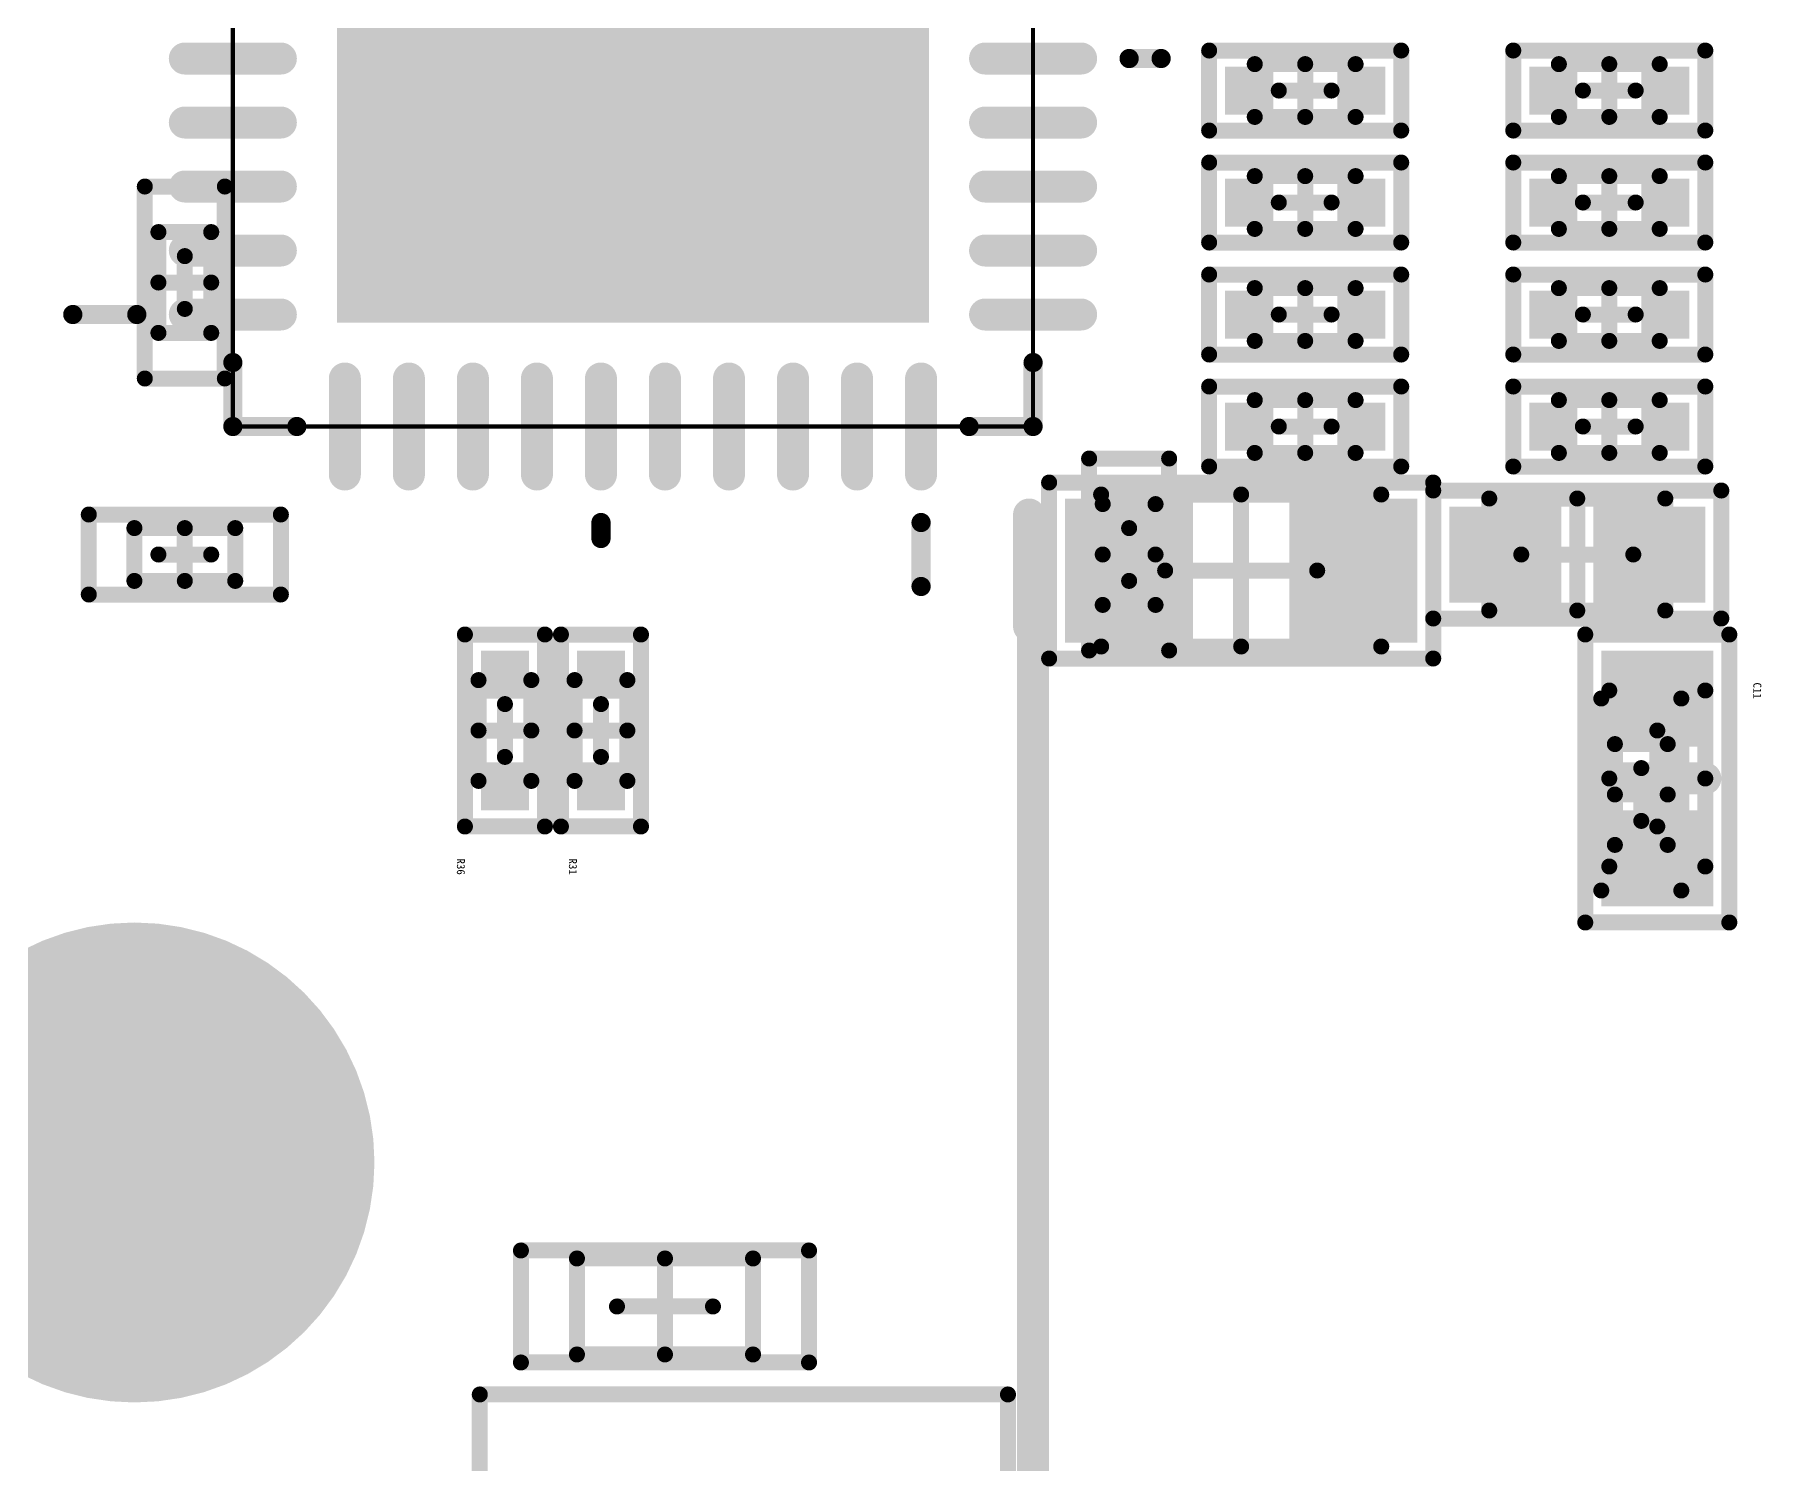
# Model space of a CAD drawing. Header units: millimetres. Extents: x 4 to 123, y 21 to 97.
# Drawn here: x 49.16 to 59.95, y 61.51 to 70.45 of the extents above; entities that cross this region are included whole.
import ezdxf

# ---------------------------------------------------------------- set-up
doc = ezdxf.new("R2010")
doc.units = ezdxf.units.MM
for name, color, linetype in [('Mechanical13', 56, 'Continuous'), ('Mechanical15', 56, 'Continuous'), ('MultiLayer', 9, 'Continuous'), ('TopLayer', 1, 'Continuous'), ('TopOverlay', 2, 'Continuous'), ('TopPaste', 8, 'Continuous')]:
    doc.layers.add(name, color=color, linetype=linetype)

msp = doc.modelspace()

# ---------------------------------------------------------------- linework, layer by layer
at = {"layer": 'Mechanical13'}
for points, const_width in [([(50.4, 68), (50.4, 73)], 0.0254), ([(55.4, 68), (55.4, 73)], 0.0254), ([(56.785, 69.935), (56.785, 70.265)], 0.1), ([(56.785, 70.265), (57.415, 70.265)], 0.1), ([(57.415, 69.935), (57.415, 70.265)], 0.1), ([(58.685, 69.935), (58.685, 70.265)], 0.1), ([(58.685, 70.265), (59.315, 70.265)], 0.1), ([(59.315, 69.935), (59.315, 70.265)], 0.1), ([(56.785, 69.935), (57.415, 69.935)], 0.1), ([(58.685, 69.935), (59.315, 69.935)], 0.1), ([(56.785, 69.235), (56.785, 69.565)], 0.1), ([(56.785, 69.565), (57.415, 69.565)], 0.1), ([(57.415, 69.235), (57.415, 69.565)], 0.1), ([(58.685, 69.235), (58.685, 69.565)], 0.1), ([(58.685, 69.565), (59.315, 69.565)], 0.1), ([(59.315, 69.235), (59.315, 69.565)], 0.1), ([(56.785, 69.235), (57.415, 69.235)], 0.1), ([(58.685, 69.235), (59.315, 69.235)], 0.1), ([(49.935, 68.585), (49.935, 69.215)], 0.1), ([(49.935, 69.215), (50.265, 69.215)], 0.1), ([(50.265, 68.585), (50.265, 69.215)], 0.1), ([(56.785, 68.535), (56.785, 68.865)], 0.1), ([(56.785, 68.865), (57.415, 68.865)], 0.1), ([(57.415, 68.535), (57.415, 68.865)], 0.1), ([(58.685, 68.535), (58.685, 68.865)], 0.1), ([(58.685, 68.865), (59.315, 68.865)], 0.1), ([(59.315, 68.535), (59.315, 68.865)], 0.1), ([(49.935, 68.585), (50.265, 68.585)], 0.1), ([(56.785, 68.535), (57.415, 68.535)], 0.1), ([(58.685, 68.535), (59.315, 68.535)], 0.1), ([(56.785, 67.835), (56.785, 68.165)], 0.1), ([(56.785, 68.165), (57.415, 68.165)], 0.1), ([(57.415, 67.835), (57.415, 68.165)], 0.1), ([(58.685, 67.835), (58.685, 68.165)], 0.1), ([(58.685, 68.165), (59.315, 68.165)], 0.1), ([(59.315, 67.835), (59.315, 68.165)], 0.1), ([(50.4, 68), (55.4, 68)], 0.0254), ([(56.785, 67.835), (57.415, 67.835)], 0.1), ([(58.685, 67.835), (59.315, 67.835)], 0.1), ([(55.825, 67.575), (57.575, 67.575)], 0.1), ([(55.825, 66.625), (55.825, 67.575)], 0.1), ([(55.835, 66.885), (55.835, 67.515)], 0.1), ([(55.835, 67.515), (56.165, 67.515)], 0.1), ([(56.165, 66.885), (56.165, 67.515)], 0.1), ([(57.575, 66.625), (57.575, 67.575)], 0.1), ([(58.25, 67.55), (59.35, 67.55)], 0.1), ([(58.25, 66.85), (58.25, 67.55)], 0.1), ([(59.35, 66.85), (59.35, 67.55)], 0.1), ([(49.785, 67.365), (50.415, 67.365)], 0.1), ([(49.785, 67.035), (49.785, 67.365)], 0.1), ([(50.415, 67.035), (50.415, 67.365)], 0.1), ([(49.785, 67.035), (50.415, 67.035)], 0.1), ([(55.835, 66.885), (56.165, 66.885)], 0.1), ([(58.25, 66.85), (59.35, 66.85)], 0.1), ([(55.825, 66.625), (57.575, 66.625)], 0.1), ([(51.935, 66.415), (52.265, 66.415)], 0.1), ([(51.935, 65.785), (51.935, 66.415)], 0.1), ([(52.265, 65.785), (52.265, 66.415)], 0.1), ([(52.535, 66.415), (52.865, 66.415)], 0.1), ([(52.535, 65.785), (52.535, 66.415)], 0.1), ([(52.865, 65.785), (52.865, 66.415)], 0.1), ([(59, 65.25), (59, 66.35)], 0.1), ([(59, 66.35), (59.6, 66.35)], 0.1), ([(59.6, 65.25), (59.6, 66.35)], 0.1), ([(59.035, 66.015), (59.365, 66.015)], 0.1), ([(59.035, 65.385), (59.035, 66.015)], 0.1), ([(59.365, 65.385), (59.365, 66.015)], 0.1), ([(51.935, 65.785), (52.265, 65.785)], 0.1), ([(52.535, 65.785), (52.865, 65.785)], 0.1), ([(59.035, 65.385), (59.365, 65.385)], 0.1), ([(59, 65.25), (59.6, 65.25)], 0.1), ([(52.55, 62.8), (53.65, 62.8)], 0.1), ([(52.55, 62.2), (52.55, 62.8)], 0.1), ([(53.65, 62.2), (53.65, 62.8)], 0.1), ([(52.55, 62.2), (53.65, 62.2)], 0.1)]:
    msp.add_lwpolyline(points, dxfattribs=dict(at, const_width=const_width))
for points, const_width in [([(56.76, 70.265, 1), (56.81, 70.265, 1)], 0.05), ([(56.76, 70.265, 1), (56.81, 70.265, 1)], 0.05), ([(57.39, 70.265, 1), (57.44, 70.265, 1)], 0.05), ([(57.39, 70.265, 1), (57.44, 70.265, 1)], 0.05), ([(58.66, 70.265, 1), (58.71, 70.265, 1)], 0.05), ([(58.66, 70.265, 1), (58.71, 70.265, 1)], 0.05), ([(59.29, 70.265, 1), (59.34, 70.265, 1)], 0.05), ([(59.29, 70.265, 1), (59.34, 70.265, 1)], 0.05), ([(56.76, 69.935, 1), (56.81, 69.935, 1)], 0.05), ([(56.76, 69.935, 1), (56.81, 69.935, 1)], 0.05), ([(57.39, 69.935, 1), (57.44, 69.935, 1)], 0.05), ([(57.39, 69.935, 1), (57.44, 69.935, 1)], 0.05), ([(58.66, 69.935, 1), (58.71, 69.935, 1)], 0.05), ([(58.66, 69.935, 1), (58.71, 69.935, 1)], 0.05), ([(59.29, 69.935, 1), (59.34, 69.935, 1)], 0.05), ([(59.29, 69.935, 1), (59.34, 69.935, 1)], 0.05), ([(56.76, 69.565, 1), (56.81, 69.565, 1)], 0.05), ([(56.76, 69.565, 1), (56.81, 69.565, 1)], 0.05), ([(57.39, 69.565, 1), (57.44, 69.565, 1)], 0.05), ([(57.39, 69.565, 1), (57.44, 69.565, 1)], 0.05), ([(58.66, 69.565, 1), (58.71, 69.565, 1)], 0.05), ([(58.66, 69.565, 1), (58.71, 69.565, 1)], 0.05), ([(59.29, 69.565, 1), (59.34, 69.565, 1)], 0.05), ([(59.29, 69.565, 1), (59.34, 69.565, 1)], 0.05), ([(56.76, 69.235, 1), (56.81, 69.235, 1)], 0.05), ([(56.76, 69.235, 1), (56.81, 69.235, 1)], 0.05), ([(57.39, 69.235, 1), (57.44, 69.235, 1)], 0.05), ([(57.39, 69.235, 1), (57.44, 69.235, 1)], 0.05), ([(58.66, 69.235, 1), (58.71, 69.235, 1)], 0.05), ([(58.66, 69.235, 1), (58.71, 69.235, 1)], 0.05), ([(59.29, 69.235, 1), (59.34, 69.235, 1)], 0.05), ([(59.29, 69.235, 1), (59.34, 69.235, 1)], 0.05), ([(49.91, 69.215, 1), (49.96, 69.215, 1)], 0.05), ([(49.91, 69.215, 1), (49.96, 69.215, 1)], 0.05), ([(50.24, 69.215, 1), (50.29, 69.215, 1)], 0.05), ([(50.24, 69.215, 1), (50.29, 69.215, 1)], 0.05), ([(56.76, 68.865, 1), (56.81, 68.865, 1)], 0.05), ([(56.76, 68.865, 1), (56.81, 68.865, 1)], 0.05), ([(57.39, 68.865, 1), (57.44, 68.865, 1)], 0.05), ([(57.39, 68.865, 1), (57.44, 68.865, 1)], 0.05), ([(58.66, 68.865, 1), (58.71, 68.865, 1)], 0.05), ([(58.66, 68.865, 1), (58.71, 68.865, 1)], 0.05), ([(59.29, 68.865, 1), (59.34, 68.865, 1)], 0.05), ([(59.29, 68.865, 1), (59.34, 68.865, 1)], 0.05), ([(49.91, 68.585, 1), (49.96, 68.585, 1)], 0.05), ([(49.91, 68.585, 1), (49.96, 68.585, 1)], 0.05), ([(50.24, 68.585, 1), (50.29, 68.585, 1)], 0.05), ([(50.24, 68.585, 1), (50.29, 68.585, 1)], 0.05), ([(56.76, 68.535, 1), (56.81, 68.535, 1)], 0.05), ([(56.76, 68.535, 1), (56.81, 68.535, 1)], 0.05), ([(57.39, 68.535, 1), (57.44, 68.535, 1)], 0.05), ([(57.39, 68.535, 1), (57.44, 68.535, 1)], 0.05), ([(58.66, 68.535, 1), (58.71, 68.535, 1)], 0.05), ([(58.66, 68.535, 1), (58.71, 68.535, 1)], 0.05), ([(59.29, 68.535, 1), (59.34, 68.535, 1)], 0.05), ([(59.29, 68.535, 1), (59.34, 68.535, 1)], 0.05), ([(56.76, 68.165, 1), (56.81, 68.165, 1)], 0.05), ([(56.76, 68.165, 1), (56.81, 68.165, 1)], 0.05), ([(57.39, 68.165, 1), (57.44, 68.165, 1)], 0.05), ([(57.39, 68.165, 1), (57.44, 68.165, 1)], 0.05), ([(58.66, 68.165, 1), (58.71, 68.165, 1)], 0.05), ([(58.66, 68.165, 1), (58.71, 68.165, 1)], 0.05), ([(59.29, 68.165, 1), (59.34, 68.165, 1)], 0.05), ([(59.29, 68.165, 1), (59.34, 68.165, 1)], 0.05), ([(50.394, 68, 1), (50.406, 68, 1)], 0.0127), ([(50.394, 68, 1), (50.406, 68, 1)], 0.0127), ([(55.394, 68, 1), (55.406, 68, 1)], 0.0127), ([(55.394, 68, 1), (55.406, 68, 1)], 0.0127), ([(56.76, 67.835, 1), (56.81, 67.835, 1)], 0.05), ([(56.76, 67.835, 1), (56.81, 67.835, 1)], 0.05), ([(57.39, 67.835, 1), (57.44, 67.835, 1)], 0.05), ([(57.39, 67.835, 1), (57.44, 67.835, 1)], 0.05), ([(58.66, 67.835, 1), (58.71, 67.835, 1)], 0.05), ([(58.66, 67.835, 1), (58.71, 67.835, 1)], 0.05), ([(59.29, 67.835, 1), (59.34, 67.835, 1)], 0.05), ([(59.29, 67.835, 1), (59.34, 67.835, 1)], 0.05), ([(55.8, 67.575, 1), (55.85, 67.575, 1)], 0.05), ([(55.8, 67.575, 1), (55.85, 67.575, 1)], 0.05), ([(55.81, 67.515, 1), (55.86, 67.515, 1)], 0.05), ([(55.81, 67.515, 1), (55.86, 67.515, 1)], 0.05), ([(56.14, 67.515, 1), (56.19, 67.515, 1)], 0.05), ([(56.14, 67.515, 1), (56.19, 67.515, 1)], 0.05), ([(57.55, 67.575, 1), (57.6, 67.575, 1)], 0.05), ([(57.55, 67.575, 1), (57.6, 67.575, 1)], 0.05), ([(58.225, 67.55, 1), (58.275, 67.55, 1)], 0.05), ([(58.225, 67.55, 1), (58.275, 67.55, 1)], 0.05), ([(59.325, 67.55, 1), (59.375, 67.55, 1)], 0.05), ([(59.325, 67.55, 1), (59.375, 67.55, 1)], 0.05), ([(49.76, 67.365, 1), (49.81, 67.365, 1)], 0.05), ([(49.76, 67.365, 1), (49.81, 67.365, 1)], 0.05), ([(50.39, 67.365, 1), (50.44, 67.365, 1)], 0.05), ([(50.39, 67.365, 1), (50.44, 67.365, 1)], 0.05), ([(49.76, 67.035, 1), (49.81, 67.035, 1)], 0.05), ([(49.76, 67.035, 1), (49.81, 67.035, 1)], 0.05), ([(50.39, 67.035, 1), (50.44, 67.035, 1)], 0.05), ([(50.39, 67.035, 1), (50.44, 67.035, 1)], 0.05), ([(55.81, 66.885, 1), (55.86, 66.885, 1)], 0.05), ([(55.81, 66.885, 1), (55.86, 66.885, 1)], 0.05), ([(56.14, 66.885, 1), (56.19, 66.885, 1)], 0.05), ([(56.14, 66.885, 1), (56.19, 66.885, 1)], 0.05), ([(58.225, 66.85, 1), (58.275, 66.85, 1)], 0.05), ([(58.225, 66.85, 1), (58.275, 66.85, 1)], 0.05), ([(59.325, 66.85, 1), (59.375, 66.85, 1)], 0.05), ([(59.325, 66.85, 1), (59.375, 66.85, 1)], 0.05), ([(55.8, 66.625, 1), (55.85, 66.625, 1)], 0.05), ([(55.8, 66.625, 1), (55.85, 66.625, 1)], 0.05), ([(57.55, 66.625, 1), (57.6, 66.625, 1)], 0.05), ([(57.55, 66.625, 1), (57.6, 66.625, 1)], 0.05), ([(51.91, 66.415, 1), (51.96, 66.415, 1)], 0.05), ([(51.91, 66.415, 1), (51.96, 66.415, 1)], 0.05), ([(52.24, 66.415, 1), (52.29, 66.415, 1)], 0.05), ([(52.24, 66.415, 1), (52.29, 66.415, 1)], 0.05), ([(52.51, 66.415, 1), (52.56, 66.415, 1)], 0.05), ([(52.51, 66.415, 1), (52.56, 66.415, 1)], 0.05), ([(52.84, 66.415, 1), (52.89, 66.415, 1)], 0.05), ([(52.84, 66.415, 1), (52.89, 66.415, 1)], 0.05), ([(58.975, 66.35, 1), (59.025, 66.35, 1)], 0.05), ([(58.975, 66.35, 1), (59.025, 66.35, 1)], 0.05), ([(59.575, 66.35, 1), (59.625, 66.35, 1)], 0.05), ([(59.575, 66.35, 1), (59.625, 66.35, 1)], 0.05), ([(59.01, 66.015, 1), (59.06, 66.015, 1)], 0.05), ([(59.01, 66.015, 1), (59.06, 66.015, 1)], 0.05), ([(59.34, 66.015, 1), (59.39, 66.015, 1)], 0.05), ([(59.34, 66.015, 1), (59.39, 66.015, 1)], 0.05), ([(51.91, 65.785, 1), (51.96, 65.785, 1)], 0.05), ([(51.91, 65.785, 1), (51.96, 65.785, 1)], 0.05), ([(52.24, 65.785, 1), (52.29, 65.785, 1)], 0.05), ([(52.24, 65.785, 1), (52.29, 65.785, 1)], 0.05), ([(52.51, 65.785, 1), (52.56, 65.785, 1)], 0.05), ([(52.51, 65.785, 1), (52.56, 65.785, 1)], 0.05), ([(52.84, 65.785, 1), (52.89, 65.785, 1)], 0.05), ([(52.84, 65.785, 1), (52.89, 65.785, 1)], 0.05), ([(59.01, 65.385, 1), (59.06, 65.385, 1)], 0.05), ([(59.01, 65.385, 1), (59.06, 65.385, 1)], 0.05), ([(59.34, 65.385, 1), (59.39, 65.385, 1)], 0.05), ([(59.34, 65.385, 1), (59.39, 65.385, 1)], 0.05), ([(58.975, 65.25, 1), (59.025, 65.25, 1)], 0.05), ([(58.975, 65.25, 1), (59.025, 65.25, 1)], 0.05), ([(59.575, 65.25, 1), (59.625, 65.25, 1)], 0.05), ([(59.575, 65.25, 1), (59.625, 65.25, 1)], 0.05), ([(52.525, 62.8, 1), (52.575, 62.8, 1)], 0.05), ([(52.525, 62.8, 1), (52.575, 62.8, 1)], 0.05), ([(53.625, 62.8, 1), (53.675, 62.8, 1)], 0.05), ([(53.625, 62.8, 1), (53.675, 62.8, 1)], 0.05), ([(52.525, 62.2, 1), (52.575, 62.2, 1)], 0.05), ([(52.525, 62.2, 1), (52.575, 62.2, 1)], 0.05), ([(53.625, 62.2, 1), (53.675, 62.2, 1)], 0.05), ([(53.625, 62.2, 1), (53.675, 62.2, 1)], 0.05)]:
    msp.add_lwpolyline(points, format="xyb", close=True, dxfattribs=dict(at, const_width=const_width))
at = {"layer": 'Mechanical15', "const_width": 0.1}
for points in [[(56.5, 69.85), (56.5, 70.35)], [(56.5, 70.35), (57.7, 70.35)], [(57.7, 69.85), (57.7, 70.35)], [(58.4, 69.85), (58.4, 70.35)], [(58.4, 70.35), (59.6, 70.35)], [(59.6, 69.85), (59.6, 70.35)], [(57.1, 69.935), (57.1, 70.265)], [(59, 69.935), (59, 70.265)], [(56.935, 70.1), (57.265, 70.1)], [(58.835, 70.1), (59.165, 70.1)], [(56.5, 69.85), (57.7, 69.85)], [(58.4, 69.85), (59.6, 69.85)], [(56.5, 69.15), (56.5, 69.65)], [(56.5, 69.65), (57.7, 69.65)], [(57.1, 69.235), (57.1, 69.565)], [(57.7, 69.15), (57.7, 69.65)], [(58.4, 69.15), (58.4, 69.65)], [(58.4, 69.65), (59.6, 69.65)], [(59, 69.235), (59, 69.565)], [(59.6, 69.15), (59.6, 69.65)], [(49.85, 68.3), (49.85, 69.5)], [(49.85, 69.5), (50.35, 69.5)], [(50.35, 68.3), (50.35, 69.5)], [(56.935, 69.4), (57.265, 69.4)], [(58.835, 69.4), (59.165, 69.4)], [(56.5, 69.15), (57.7, 69.15)], [(58.4, 69.15), (59.6, 69.15)], [(50.1, 68.735), (50.1, 69.065)], [(49.935, 68.9), (50.265, 68.9)], [(56.5, 68.45), (56.5, 68.95)], [(56.5, 68.95), (57.7, 68.95)], [(57.7, 68.45), (57.7, 68.95)], [(58.4, 68.45), (58.4, 68.95)], [(58.4, 68.95), (59.6, 68.95)], [(59.6, 68.45), (59.6, 68.95)], [(57.1, 68.535), (57.1, 68.865)], [(59, 68.535), (59, 68.865)], [(56.935, 68.7), (57.265, 68.7)], [(58.835, 68.7), (59.165, 68.7)], [(56.5, 68.45), (57.7, 68.45)], [(58.4, 68.45), (59.6, 68.45)], [(49.85, 68.3), (50.35, 68.3)], [(56.5, 67.75), (56.5, 68.25)], [(56.5, 68.25), (57.7, 68.25)], [(57.7, 67.75), (57.7, 68.25)], [(58.4, 67.75), (58.4, 68.25)], [(58.4, 68.25), (59.6, 68.25)], [(59.6, 67.75), (59.6, 68.25)], [(57.1, 67.835), (57.1, 68.165)], [(59, 67.835), (59, 68.165)], [(56.935, 68), (57.265, 68)], [(58.835, 68), (59.165, 68)], [(55.75, 66.6), (55.75, 67.8)], [(55.75, 67.8), (56.25, 67.8)], [(56.25, 66.6), (56.25, 67.8)], [(56.5, 67.75), (57.7, 67.75)], [(58.4, 67.75), (59.6, 67.75)], [(55.5, 67.65), (57.9, 67.65)], [(55.5, 66.55), (55.5, 67.65)], [(57.9, 66.55), (57.9, 67.65)], [(56.7, 66.625), (56.7, 67.575)], [(57.9, 67.6), (59.7, 67.6)], [(57.9, 66.8), (57.9, 67.6)], [(58.8, 66.85), (58.8, 67.55)], [(59.7, 66.8), (59.7, 67.6)], [(49.5, 67.45), (50.7, 67.45)], [(49.5, 66.95), (49.5, 67.45)], [(50.7, 66.95), (50.7, 67.45)], [(50.1, 67.035), (50.1, 67.365)], [(56, 67.035), (56, 67.365)], [(49.935, 67.2), (50.265, 67.2)], [(55.835, 67.2), (56.165, 67.2)], [(58.45, 67.2), (59.15, 67.2)], [(56.225, 67.1), (57.175, 67.1)], [(49.5, 66.95), (50.7, 66.95)], [(57.9, 66.8), (59.7, 66.8)], [(51.85, 66.7), (52.35, 66.7)], [(51.85, 65.5), (51.85, 66.7)], [(52.35, 65.5), (52.35, 66.7)], [(52.45, 66.7), (52.95, 66.7)], [(52.45, 65.5), (52.45, 66.7)], [(52.95, 65.5), (52.95, 66.7)], [(58.85, 64.9), (58.85, 66.7)], [(58.85, 66.7), (59.75, 66.7)], [(59.75, 64.9), (59.75, 66.7)], [(55.5, 66.55), (57.9, 66.55)], [(55.75, 66.6), (56.25, 66.6)], [(52.1, 65.935), (52.1, 66.265)], [(52.7, 65.935), (52.7, 66.265)], [(58.95, 66.3), (59.45, 66.3)], [(58.95, 65.1), (58.95, 66.3)], [(59.45, 65.1), (59.45, 66.3)], [(51.935, 66.1), (52.265, 66.1)], [(52.535, 66.1), (52.865, 66.1)], [(59.3, 65.5), (59.3, 66.1)], [(59, 65.8), (59.6, 65.8)], [(59.2, 65.535), (59.2, 65.865)], [(59.035, 65.7), (59.365, 65.7)], [(51.85, 65.5), (52.35, 65.5)], [(52.45, 65.5), (52.95, 65.5)], [(58.95, 65.1), (59.45, 65.1)], [(58.85, 64.9), (59.75, 64.9)], [(52.2, 62.85), (54, 62.85)], [(52.2, 62.15), (52.2, 62.85)], [(53.1, 62.2), (53.1, 62.8)], [(54, 62.15), (54, 62.85)], [(52.8, 62.5), (53.4, 62.5)], [(52.2, 62.15), (54, 62.15)], [(51.943, 58.45), (51.943, 61.95)], [(51.943, 61.95), (55.243, 61.95)], [(55.243, 58.45), (55.243, 61.95)]]:
    msp.add_lwpolyline(points, dxfattribs=at)
at = {"layer": 'Mechanical15', "const_width": 0.05}
for points in [[(56.475, 70.35, 1), (56.525, 70.35, 1)], [(56.475, 70.35, 1), (56.525, 70.35, 1)], [(57.675, 70.35, 1), (57.725, 70.35, 1)], [(57.675, 70.35, 1), (57.725, 70.35, 1)], [(58.375, 70.35, 1), (58.425, 70.35, 1)], [(58.375, 70.35, 1), (58.425, 70.35, 1)], [(59.575, 70.35, 1), (59.625, 70.35, 1)], [(59.575, 70.35, 1), (59.625, 70.35, 1)], [(57.075, 70.265, 1), (57.125, 70.265, 1)], [(58.975, 70.265, 1), (59.025, 70.265, 1)], [(56.91, 70.1, 1), (56.96, 70.1, 1)], [(57.24, 70.1, 1), (57.29, 70.1, 1)], [(58.81, 70.1, 1), (58.86, 70.1, 1)], [(59.14, 70.1, 1), (59.19, 70.1, 1)], [(57.075, 69.935, 1), (57.125, 69.935, 1)], [(58.975, 69.935, 1), (59.025, 69.935, 1)], [(56.475, 69.85, 1), (56.525, 69.85, 1)], [(56.475, 69.85, 1), (56.525, 69.85, 1)], [(57.675, 69.85, 1), (57.725, 69.85, 1)], [(57.675, 69.85, 1), (57.725, 69.85, 1)], [(58.375, 69.85, 1), (58.425, 69.85, 1)], [(58.375, 69.85, 1), (58.425, 69.85, 1)], [(59.575, 69.85, 1), (59.625, 69.85, 1)], [(59.575, 69.85, 1), (59.625, 69.85, 1)], [(56.475, 69.65, 1), (56.525, 69.65, 1)], [(56.475, 69.65, 1), (56.525, 69.65, 1)], [(57.075, 69.565, 1), (57.125, 69.565, 1)], [(57.675, 69.65, 1), (57.725, 69.65, 1)], [(57.675, 69.65, 1), (57.725, 69.65, 1)], [(58.375, 69.65, 1), (58.425, 69.65, 1)], [(58.375, 69.65, 1), (58.425, 69.65, 1)], [(58.975, 69.565, 1), (59.025, 69.565, 1)], [(59.575, 69.65, 1), (59.625, 69.65, 1)], [(59.575, 69.65, 1), (59.625, 69.65, 1)], [(49.825, 69.5, 1), (49.875, 69.5, 1)], [(49.825, 69.5, 1), (49.875, 69.5, 1)], [(50.325, 69.5, 1), (50.375, 69.5, 1)], [(50.325, 69.5, 1), (50.375, 69.5, 1)], [(56.91, 69.4, 1), (56.96, 69.4, 1)], [(57.24, 69.4, 1), (57.29, 69.4, 1)], [(58.81, 69.4, 1), (58.86, 69.4, 1)], [(59.14, 69.4, 1), (59.19, 69.4, 1)], [(57.075, 69.235, 1), (57.125, 69.235, 1)], [(58.975, 69.235, 1), (59.025, 69.235, 1)], [(56.475, 69.15, 1), (56.525, 69.15, 1)], [(56.475, 69.15, 1), (56.525, 69.15, 1)], [(57.675, 69.15, 1), (57.725, 69.15, 1)], [(57.675, 69.15, 1), (57.725, 69.15, 1)], [(58.375, 69.15, 1), (58.425, 69.15, 1)], [(58.375, 69.15, 1), (58.425, 69.15, 1)], [(59.575, 69.15, 1), (59.625, 69.15, 1)], [(59.575, 69.15, 1), (59.625, 69.15, 1)], [(50.075, 69.065, 1), (50.125, 69.065, 1)], [(49.91, 68.9, 1), (49.96, 68.9, 1)], [(50.24, 68.9, 1), (50.29, 68.9, 1)], [(56.475, 68.95, 1), (56.525, 68.95, 1)], [(56.475, 68.95, 1), (56.525, 68.95, 1)], [(57.675, 68.95, 1), (57.725, 68.95, 1)], [(57.675, 68.95, 1), (57.725, 68.95, 1)], [(58.375, 68.95, 1), (58.425, 68.95, 1)], [(58.375, 68.95, 1), (58.425, 68.95, 1)], [(59.575, 68.95, 1), (59.625, 68.95, 1)], [(59.575, 68.95, 1), (59.625, 68.95, 1)], [(57.075, 68.865, 1), (57.125, 68.865, 1)], [(58.975, 68.865, 1), (59.025, 68.865, 1)], [(50.075, 68.735, 1), (50.125, 68.735, 1)], [(56.91, 68.7, 1), (56.96, 68.7, 1)], [(57.24, 68.7, 1), (57.29, 68.7, 1)], [(58.81, 68.7, 1), (58.86, 68.7, 1)], [(59.14, 68.7, 1), (59.19, 68.7, 1)], [(57.075, 68.535, 1), (57.125, 68.535, 1)], [(58.975, 68.535, 1), (59.025, 68.535, 1)], [(56.475, 68.45, 1), (56.525, 68.45, 1)], [(56.475, 68.45, 1), (56.525, 68.45, 1)], [(57.675, 68.45, 1), (57.725, 68.45, 1)], [(57.675, 68.45, 1), (57.725, 68.45, 1)], [(58.375, 68.45, 1), (58.425, 68.45, 1)], [(58.375, 68.45, 1), (58.425, 68.45, 1)], [(59.575, 68.45, 1), (59.625, 68.45, 1)], [(59.575, 68.45, 1), (59.625, 68.45, 1)], [(49.825, 68.3, 1), (49.875, 68.3, 1)], [(49.825, 68.3, 1), (49.875, 68.3, 1)], [(50.325, 68.3, 1), (50.375, 68.3, 1)], [(50.325, 68.3, 1), (50.375, 68.3, 1)], [(56.475, 68.25, 1), (56.525, 68.25, 1)], [(56.475, 68.25, 1), (56.525, 68.25, 1)], [(57.675, 68.25, 1), (57.725, 68.25, 1)], [(57.675, 68.25, 1), (57.725, 68.25, 1)], [(58.375, 68.25, 1), (58.425, 68.25, 1)], [(58.375, 68.25, 1), (58.425, 68.25, 1)], [(59.575, 68.25, 1), (59.625, 68.25, 1)], [(59.575, 68.25, 1), (59.625, 68.25, 1)], [(57.075, 68.165, 1), (57.125, 68.165, 1)], [(58.975, 68.165, 1), (59.025, 68.165, 1)], [(56.91, 68, 1), (56.96, 68, 1)], [(57.24, 68, 1), (57.29, 68, 1)], [(58.81, 68, 1), (58.86, 68, 1)], [(59.14, 68, 1), (59.19, 68, 1)], [(57.075, 67.835, 1), (57.125, 67.835, 1)], [(58.975, 67.835, 1), (59.025, 67.835, 1)], [(55.725, 67.8, 1), (55.775, 67.8, 1)], [(55.725, 67.8, 1), (55.775, 67.8, 1)], [(56.225, 67.8, 1), (56.275, 67.8, 1)], [(56.225, 67.8, 1), (56.275, 67.8, 1)], [(56.475, 67.75, 1), (56.525, 67.75, 1)], [(56.475, 67.75, 1), (56.525, 67.75, 1)], [(57.675, 67.75, 1), (57.725, 67.75, 1)], [(57.675, 67.75, 1), (57.725, 67.75, 1)], [(58.375, 67.75, 1), (58.425, 67.75, 1)], [(58.375, 67.75, 1), (58.425, 67.75, 1)], [(59.575, 67.75, 1), (59.625, 67.75, 1)], [(59.575, 67.75, 1), (59.625, 67.75, 1)], [(55.475, 67.65, 1), (55.525, 67.65, 1)], [(55.475, 67.65, 1), (55.525, 67.65, 1)], [(57.875, 67.65, 1), (57.925, 67.65, 1)], [(57.875, 67.65, 1), (57.925, 67.65, 1)], [(56.675, 67.575, 1), (56.725, 67.575, 1)], [(57.875, 67.6, 1), (57.925, 67.6, 1)], [(57.875, 67.6, 1), (57.925, 67.6, 1)], [(58.775, 67.55, 1), (58.825, 67.55, 1)], [(59.675, 67.6, 1), (59.725, 67.6, 1)], [(59.675, 67.6, 1), (59.725, 67.6, 1)], [(49.475, 67.45, 1), (49.525, 67.45, 1)], [(49.475, 67.45, 1), (49.525, 67.45, 1)], [(50.675, 67.45, 1), (50.725, 67.45, 1)], [(50.675, 67.45, 1), (50.725, 67.45, 1)], [(50.075, 67.365, 1), (50.125, 67.365, 1)], [(55.975, 67.365, 1), (56.025, 67.365, 1)], [(49.91, 67.2, 1), (49.96, 67.2, 1)], [(50.24, 67.2, 1), (50.29, 67.2, 1)], [(55.81, 67.2, 1), (55.86, 67.2, 1)], [(56.14, 67.2, 1), (56.19, 67.2, 1)], [(58.425, 67.2, 1), (58.475, 67.2, 1)], [(59.125, 67.2, 1), (59.175, 67.2, 1)], [(56.2, 67.1, 1), (56.25, 67.1, 1)], [(57.15, 67.1, 1), (57.2, 67.1, 1)], [(50.075, 67.035, 1), (50.125, 67.035, 1)], [(55.975, 67.035, 1), (56.025, 67.035, 1)], [(49.475, 66.95, 1), (49.525, 66.95, 1)], [(49.475, 66.95, 1), (49.525, 66.95, 1)], [(50.675, 66.95, 1), (50.725, 66.95, 1)], [(50.675, 66.95, 1), (50.725, 66.95, 1)], [(58.775, 66.85, 1), (58.825, 66.85, 1)], [(57.875, 66.8, 1), (57.925, 66.8, 1)], [(57.875, 66.8, 1), (57.925, 66.8, 1)], [(59.675, 66.8, 1), (59.725, 66.8, 1)], [(59.675, 66.8, 1), (59.725, 66.8, 1)], [(51.825, 66.7, 1), (51.875, 66.7, 1)], [(51.825, 66.7, 1), (51.875, 66.7, 1)], [(52.325, 66.7, 1), (52.375, 66.7, 1)], [(52.325, 66.7, 1), (52.375, 66.7, 1)], [(52.425, 66.7, 1), (52.475, 66.7, 1)], [(52.425, 66.7, 1), (52.475, 66.7, 1)], [(52.925, 66.7, 1), (52.975, 66.7, 1)], [(52.925, 66.7, 1), (52.975, 66.7, 1)], [(58.825, 66.7, 1), (58.875, 66.7, 1)], [(58.825, 66.7, 1), (58.875, 66.7, 1)], [(59.725, 66.7, 1), (59.775, 66.7, 1)], [(59.725, 66.7, 1), (59.775, 66.7, 1)], [(55.475, 66.55, 1), (55.525, 66.55, 1)], [(55.475, 66.55, 1), (55.525, 66.55, 1)], [(55.725, 66.6, 1), (55.775, 66.6, 1)], [(55.725, 66.6, 1), (55.775, 66.6, 1)], [(56.225, 66.6, 1), (56.275, 66.6, 1)], [(56.225, 66.6, 1), (56.275, 66.6, 1)], [(56.675, 66.625, 1), (56.725, 66.625, 1)], [(57.875, 66.55, 1), (57.925, 66.55, 1)], [(57.875, 66.55, 1), (57.925, 66.55, 1)], [(52.075, 66.265, 1), (52.125, 66.265, 1)], [(52.675, 66.265, 1), (52.725, 66.265, 1)], [(58.925, 66.3, 1), (58.975, 66.3, 1)], [(58.925, 66.3, 1), (58.975, 66.3, 1)], [(59.425, 66.3, 1), (59.475, 66.3, 1)], [(59.425, 66.3, 1), (59.475, 66.3, 1)], [(51.91, 66.1, 1), (51.96, 66.1, 1)], [(52.24, 66.1, 1), (52.29, 66.1, 1)], [(52.51, 66.1, 1), (52.56, 66.1, 1)], [(52.84, 66.1, 1), (52.89, 66.1, 1)], [(59.275, 66.1, 1), (59.325, 66.1, 1)], [(52.075, 65.935, 1), (52.125, 65.935, 1)], [(52.675, 65.935, 1), (52.725, 65.935, 1)], [(58.975, 65.8, 1), (59.025, 65.8, 1)], [(59.175, 65.865, 1), (59.225, 65.865, 1)], [(59.575, 65.8, 1), (59.625, 65.8, 1)], [(59.01, 65.7, 1), (59.06, 65.7, 1)], [(59.34, 65.7, 1), (59.39, 65.7, 1)], [(51.825, 65.5, 1), (51.875, 65.5, 1)], [(51.825, 65.5, 1), (51.875, 65.5, 1)], [(52.325, 65.5, 1), (52.375, 65.5, 1)], [(52.325, 65.5, 1), (52.375, 65.5, 1)], [(52.425, 65.5, 1), (52.475, 65.5, 1)], [(52.425, 65.5, 1), (52.475, 65.5, 1)], [(52.925, 65.5, 1), (52.975, 65.5, 1)], [(52.925, 65.5, 1), (52.975, 65.5, 1)], [(59.175, 65.535, 1), (59.225, 65.535, 1)], [(59.275, 65.5, 1), (59.325, 65.5, 1)], [(58.925, 65.1, 1), (58.975, 65.1, 1)], [(58.925, 65.1, 1), (58.975, 65.1, 1)], [(59.425, 65.1, 1), (59.475, 65.1, 1)], [(59.425, 65.1, 1), (59.475, 65.1, 1)], [(58.825, 64.9, 1), (58.875, 64.9, 1)], [(58.825, 64.9, 1), (58.875, 64.9, 1)], [(59.725, 64.9, 1), (59.775, 64.9, 1)], [(59.725, 64.9, 1), (59.775, 64.9, 1)], [(52.175, 62.85, 1), (52.225, 62.85, 1)], [(52.175, 62.85, 1), (52.225, 62.85, 1)], [(53.075, 62.8, 1), (53.125, 62.8, 1)], [(53.975, 62.85, 1), (54.025, 62.85, 1)], [(53.975, 62.85, 1), (54.025, 62.85, 1)], [(52.775, 62.5, 1), (52.825, 62.5, 1)], [(53.375, 62.5, 1), (53.425, 62.5, 1)], [(52.175, 62.15, 1), (52.225, 62.15, 1)], [(52.175, 62.15, 1), (52.225, 62.15, 1)], [(53.075, 62.2, 1), (53.125, 62.2, 1)], [(53.975, 62.15, 1), (54.025, 62.15, 1)], [(53.975, 62.15, 1), (54.025, 62.15, 1)], [(51.918, 61.95, 1), (51.968, 61.95, 1)], [(51.918, 61.95, 1), (51.968, 61.95, 1)], [(55.218, 61.95, 1), (55.268, 61.95, 1)], [(55.218, 61.95, 1), (55.268, 61.95, 1)]]:
    msp.add_lwpolyline(points, format="xyb", close=True, dxfattribs=at)
at = {"layer": 'MultiLayer', "const_width": 1.5}
msp.add_lwpolyline([(49.035, 63.4, 1), (50.535, 63.4, 1)], format="xyb", close=True, dxfattribs=at)
at = {"layer": 'TopLayer', "const_width": 0.2}
for points in [[(50.1, 70.3), (50.7, 70.3)], [(55.1, 70.3), (55.7, 70.3)], [(50.1, 69.9), (50.7, 69.9)], [(55.1, 69.9), (55.7, 69.9)], [(50.1, 69.5), (50.7, 69.5)], [(55.1, 69.5), (55.7, 69.5)], [(50.1, 69.1), (50.7, 69.1)], [(55.1, 69.1), (55.7, 69.1)], [(50.1, 68.7), (50.7, 68.7)], [(55.1, 68.7), (55.7, 68.7)], [(51.1, 67.7), (51.1, 68.3)], [(51.5, 67.7), (51.5, 68.3)], [(51.9, 67.7), (51.9, 68.3)], [(52.3, 67.7), (52.3, 68.3)], [(52.7, 67.7), (52.7, 68.3)], [(53.1, 67.7), (53.1, 68.3)], [(53.5, 67.7), (53.5, 68.3)], [(53.9, 67.7), (53.9, 68.3)], [(54.3, 67.7), (54.3, 68.3)], [(54.7, 67.7), (54.7, 68.3)]]:
    msp.add_lwpolyline(points, dxfattribs=at)
at = {"layer": 'TopLayer'}
for points, const_width in [([(50.05, 70.3, 1), (50.15, 70.3, 1)], 0.1), ([(50.65, 70.3, 1), (50.75, 70.3, 1)], 0.1), ([(55.05, 70.3, 1), (55.15, 70.3, 1)], 0.1), ([(55.65, 70.3, 1), (55.75, 70.3, 1)], 0.1), ([(50.05, 69.9, 1), (50.15, 69.9, 1)], 0.1), ([(50.65, 69.9, 1), (50.75, 69.9, 1)], 0.1), ([(55.05, 69.9, 1), (55.15, 69.9, 1)], 0.1), ([(55.65, 69.9, 1), (55.75, 69.9, 1)], 0.1), ([(50.05, 69.5, 1), (50.15, 69.5, 1)], 0.1), ([(50.65, 69.5, 1), (50.75, 69.5, 1)], 0.1), ([(55.05, 69.5, 1), (55.15, 69.5, 1)], 0.1), ([(55.65, 69.5, 1), (55.75, 69.5, 1)], 0.1), ([(50.05, 69.1, 1), (50.15, 69.1, 1)], 0.1), ([(50.65, 69.1, 1), (50.75, 69.1, 1)], 0.1), ([(55.05, 69.1, 1), (55.15, 69.1, 1)], 0.1), ([(55.65, 69.1, 1), (55.75, 69.1, 1)], 0.1), ([(50.05, 68.7, 1), (50.15, 68.7, 1)], 0.1), ([(50.65, 68.7, 1), (50.75, 68.7, 1)], 0.1), ([(55.05, 68.7, 1), (55.15, 68.7, 1)], 0.1), ([(55.65, 68.7, 1), (55.75, 68.7, 1)], 0.1), ([(51.05, 68.3, 1), (51.15, 68.3, 1)], 0.1), ([(51.45, 68.3, 1), (51.55, 68.3, 1)], 0.1), ([(51.85, 68.3, 1), (51.95, 68.3, 1)], 0.1), ([(52.25, 68.3, 1), (52.35, 68.3, 1)], 0.1), ([(52.65, 68.3, 1), (52.75, 68.3, 1)], 0.1), ([(53.05, 68.3, 1), (53.15, 68.3, 1)], 0.1), ([(53.45, 68.3, 1), (53.55, 68.3, 1)], 0.1), ([(53.85, 68.3, 1), (53.95, 68.3, 1)], 0.1), ([(54.25, 68.3, 1), (54.35, 68.3, 1)], 0.1), ([(54.65, 68.3, 1), (54.75, 68.3, 1)], 0.1), ([(51.05, 67.7, 1), (51.15, 67.7, 1)], 0.1), ([(51.45, 67.7, 1), (51.55, 67.7, 1)], 0.1), ([(51.85, 67.7, 1), (51.95, 67.7, 1)], 0.1), ([(52.25, 67.7, 1), (52.35, 67.7, 1)], 0.1), ([(52.65, 67.7, 1), (52.75, 67.7, 1)], 0.1), ([(53.05, 67.7, 1), (53.15, 67.7, 1)], 0.1), ([(53.45, 67.7, 1), (53.55, 67.7, 1)], 0.1), ([(53.85, 67.7, 1), (53.95, 67.7, 1)], 0.1), ([(54.25, 67.7, 1), (54.35, 67.7, 1)], 0.1), ([(54.65, 67.7, 1), (54.75, 67.7, 1)], 0.1), ([(49.035, 63.4, 1), (50.535, 63.4, 1)], 1.5)]:
    msp.add_lwpolyline(points, format="xyb", close=True, dxfattribs=dict(at, const_width=const_width))
for points in [[(54.75, 72.35), (51.05, 72.35), (54.75, 68.65), (51.05, 68.65)], [(56.6, 70.25), (56.6, 69.95), (56.9, 70.25), (56.9, 69.95)], [(57.3, 70.25), (57.3, 69.95), (57.6, 70.25), (57.6, 69.95)], [(58.5, 70.25), (58.5, 69.95), (58.8, 70.25), (58.8, 69.95)], [(59.2, 70.25), (59.2, 69.95), (59.5, 70.25), (59.5, 69.95)], [(56.6, 69.55), (56.6, 69.25), (56.9, 69.55), (56.9, 69.25)], [(57.3, 69.55), (57.3, 69.25), (57.6, 69.55), (57.6, 69.25)], [(58.5, 69.55), (58.5, 69.25), (58.8, 69.55), (58.8, 69.25)], [(59.2, 69.55), (59.2, 69.25), (59.5, 69.55), (59.5, 69.25)], [(56.6, 68.85), (56.6, 68.55), (56.9, 68.85), (56.9, 68.55)], [(57.3, 68.85), (57.3, 68.55), (57.6, 68.85), (57.6, 68.55)], [(58.5, 68.85), (58.5, 68.55), (58.8, 68.85), (58.8, 68.55)], [(59.2, 68.85), (59.2, 68.55), (59.5, 68.85), (59.5, 68.55)], [(56.6, 68.15), (56.6, 67.85), (56.9, 68.15), (56.9, 67.85)], [(57.3, 68.15), (57.3, 67.85), (57.6, 68.15), (57.6, 67.85)], [(58.5, 68.15), (58.5, 67.85), (58.8, 68.15), (58.8, 67.85)], [(59.2, 68.15), (59.2, 67.85), (59.5, 68.15), (59.5, 67.85)], [(56.4, 66.65), (56.4, 67.55), (55.6, 66.65), (55.6, 67.55)], [(57.8, 66.65), (57.8, 67.55), (57, 66.65), (57, 67.55)], [(58, 67.5), (58, 66.9), (58.7, 67.5), (58.7, 66.9)], [(58.9, 67.5), (58.9, 66.9), (59.6, 67.5), (59.6, 66.9)], [(52.25, 66.6), (51.95, 66.6), (52.25, 66.3), (51.95, 66.3)], [(52.85, 66.6), (52.55, 66.6), (52.85, 66.3), (52.55, 66.3)], [(58.95, 66), (59.65, 66), (58.95, 66.6), (59.65, 66.6)], [(52.25, 65.9), (51.95, 65.9), (52.25, 65.6), (51.95, 65.6)], [(52.85, 65.9), (52.55, 65.9), (52.85, 65.6), (52.55, 65.6)], [(58.95, 65), (59.65, 65), (58.95, 65.6), (59.65, 65.6)]]:
    msp.add_solid(points, dxfattribs=at)
at = {"layer": 'TopOverlay'}
for points, const_width in [([(56, 70.3), (56.2, 70.3)], 0.12), ([(49.4, 68.7), (49.8, 68.7)], 0.12), ([(50.4, 68), (50.4, 68.4)], 0.12), ([(55.4, 68), (55.4, 68.4)], 0.12), ([(50.4, 68), (50.8, 68)], 0.12), ([(55, 68), (55.4, 68)], 0.12), ([(55.375, 66.75), (55.375, 67.45)], 0.2), ([(52.7, 67.3), (52.7, 67.4)], 0.12), ([(54.7, 67), (54.7, 67.4)], 0.12), ([(55.4, 51.746), (55.4, 67.4)], 0.2), ([(59, 65.8), (59.6, 65.8)], 0.2)]:
    msp.add_lwpolyline(points, dxfattribs=dict(at, const_width=const_width))
for points, const_width in [([(55.97, 70.3, 1), (56.03, 70.3, 1)], 0.06), ([(56.17, 70.3, 1), (56.23, 70.3, 1)], 0.06), ([(49.37, 68.7, 1), (49.43, 68.7, 1)], 0.06), ([(49.77, 68.7, 1), (49.83, 68.7, 1)], 0.06), ([(50.37, 68.4, 1), (50.43, 68.4, 1)], 0.06), ([(55.37, 68.4, 1), (55.43, 68.4, 1)], 0.06), ([(50.37, 68, 1), (50.43, 68, 1)], 0.06), ([(50.37, 68, 1), (50.43, 68, 1)], 0.06), ([(50.77, 68, 1), (50.83, 68, 1)], 0.06), ([(54.97, 68, 1), (55.03, 68, 1)], 0.06), ([(55.37, 68, 1), (55.43, 68, 1)], 0.06), ([(55.37, 68, 1), (55.43, 68, 1)], 0.06), ([(55.325, 67.45, 1), (55.425, 67.45, 1)], 0.1), ([(52.67, 67.4, 1), (52.73, 67.4, 1)], 0.06), ([(54.67, 67.4, 1), (54.73, 67.4, 1)], 0.06), ([(55.35, 67.4, 1), (55.45, 67.4, 1)], 0.1), ([(52.67, 67.3, 1), (52.73, 67.3, 1)], 0.06), ([(54.67, 67, 1), (54.73, 67, 1)], 0.06), ([(55.325, 66.75, 1), (55.425, 66.75, 1)], 0.1), ([(58.95, 65.8, 1), (59.05, 65.8, 1)], 0.1), ([(59.55, 65.8, 1), (59.65, 65.8, 1)], 0.1)]:
    msp.add_lwpolyline(points, format="xyb", close=True, dxfattribs=dict(at, const_width=const_width))
at = {"layer": 'TopPaste', "const_width": 0.2}
for points in [[(50.1, 70.3), (50.7, 70.3)], [(55.1, 70.3), (55.7, 70.3)], [(50.1, 69.9), (50.7, 69.9)], [(55.1, 69.9), (55.7, 69.9)], [(50.1, 69.5), (50.7, 69.5)], [(55.1, 69.5), (55.7, 69.5)], [(50.1, 69.1), (50.7, 69.1)], [(55.1, 69.1), (55.7, 69.1)], [(50.1, 68.7), (50.7, 68.7)], [(55.1, 68.7), (55.7, 68.7)], [(51.1, 67.7), (51.1, 68.3)], [(51.5, 67.7), (51.5, 68.3)], [(51.9, 67.7), (51.9, 68.3)], [(52.3, 67.7), (52.3, 68.3)], [(52.7, 67.7), (52.7, 68.3)], [(53.1, 67.7), (53.1, 68.3)], [(53.5, 67.7), (53.5, 68.3)], [(53.9, 67.7), (53.9, 68.3)], [(54.3, 67.7), (54.3, 68.3)], [(54.7, 67.7), (54.7, 68.3)]]:
    msp.add_lwpolyline(points, dxfattribs=at)
at = {"layer": 'TopPaste', "const_width": 0.1}
for points in [[(50.05, 70.3, 1), (50.15, 70.3, 1)], [(50.65, 70.3, 1), (50.75, 70.3, 1)], [(55.05, 70.3, 1), (55.15, 70.3, 1)], [(55.65, 70.3, 1), (55.75, 70.3, 1)], [(50.05, 69.9, 1), (50.15, 69.9, 1)], [(50.65, 69.9, 1), (50.75, 69.9, 1)], [(55.05, 69.9, 1), (55.15, 69.9, 1)], [(55.65, 69.9, 1), (55.75, 69.9, 1)], [(50.05, 69.5, 1), (50.15, 69.5, 1)], [(50.65, 69.5, 1), (50.75, 69.5, 1)], [(55.05, 69.5, 1), (55.15, 69.5, 1)], [(55.65, 69.5, 1), (55.75, 69.5, 1)], [(50.05, 69.1, 1), (50.15, 69.1, 1)], [(50.65, 69.1, 1), (50.75, 69.1, 1)], [(55.05, 69.1, 1), (55.15, 69.1, 1)], [(55.65, 69.1, 1), (55.75, 69.1, 1)], [(50.05, 68.7, 1), (50.15, 68.7, 1)], [(50.65, 68.7, 1), (50.75, 68.7, 1)], [(55.05, 68.7, 1), (55.15, 68.7, 1)], [(55.65, 68.7, 1), (55.75, 68.7, 1)], [(51.05, 68.3, 1), (51.15, 68.3, 1)], [(51.45, 68.3, 1), (51.55, 68.3, 1)], [(51.85, 68.3, 1), (51.95, 68.3, 1)], [(52.25, 68.3, 1), (52.35, 68.3, 1)], [(52.65, 68.3, 1), (52.75, 68.3, 1)], [(53.05, 68.3, 1), (53.15, 68.3, 1)], [(53.45, 68.3, 1), (53.55, 68.3, 1)], [(53.85, 68.3, 1), (53.95, 68.3, 1)], [(54.25, 68.3, 1), (54.35, 68.3, 1)], [(54.65, 68.3, 1), (54.75, 68.3, 1)], [(51.05, 67.7, 1), (51.15, 67.7, 1)], [(51.45, 67.7, 1), (51.55, 67.7, 1)], [(51.85, 67.7, 1), (51.95, 67.7, 1)], [(52.25, 67.7, 1), (52.35, 67.7, 1)], [(52.65, 67.7, 1), (52.75, 67.7, 1)], [(53.05, 67.7, 1), (53.15, 67.7, 1)], [(53.45, 67.7, 1), (53.55, 67.7, 1)], [(53.85, 67.7, 1), (53.95, 67.7, 1)], [(54.25, 67.7, 1), (54.35, 67.7, 1)], [(54.65, 67.7, 1), (54.75, 67.7, 1)]]:
    msp.add_lwpolyline(points, format="xyb", close=True, dxfattribs=at)
at = {"layer": 'TopPaste'}
for points in [[(54.75, 72.35), (51.05, 72.35), (54.75, 68.65), (51.05, 68.65)], [(56.6, 70.25), (56.6, 69.95), (56.9, 70.25), (56.9, 69.95)], [(57.3, 70.25), (57.3, 69.95), (57.6, 70.25), (57.6, 69.95)], [(58.5, 70.25), (58.5, 69.95), (58.8, 70.25), (58.8, 69.95)], [(59.2, 70.25), (59.2, 69.95), (59.5, 70.25), (59.5, 69.95)], [(56.6, 69.55), (56.6, 69.25), (56.9, 69.55), (56.9, 69.25)], [(57.3, 69.55), (57.3, 69.25), (57.6, 69.55), (57.6, 69.25)], [(58.5, 69.55), (58.5, 69.25), (58.8, 69.55), (58.8, 69.25)], [(59.2, 69.55), (59.2, 69.25), (59.5, 69.55), (59.5, 69.25)], [(56.6, 68.85), (56.6, 68.55), (56.9, 68.85), (56.9, 68.55)], [(57.3, 68.85), (57.3, 68.55), (57.6, 68.85), (57.6, 68.55)], [(58.5, 68.85), (58.5, 68.55), (58.8, 68.85), (58.8, 68.55)], [(59.2, 68.85), (59.2, 68.55), (59.5, 68.85), (59.5, 68.55)], [(56.6, 68.15), (56.6, 67.85), (56.9, 68.15), (56.9, 67.85)], [(57.3, 68.15), (57.3, 67.85), (57.6, 68.15), (57.6, 67.85)], [(58.5, 68.15), (58.5, 67.85), (58.8, 68.15), (58.8, 67.85)], [(59.2, 68.15), (59.2, 67.85), (59.5, 68.15), (59.5, 67.85)], [(56.4, 66.65), (56.4, 67.55), (55.6, 66.65), (55.6, 67.55)], [(57.8, 66.65), (57.8, 67.55), (57, 66.65), (57, 67.55)], [(58, 67.5), (58, 66.9), (58.7, 67.5), (58.7, 66.9)], [(58.9, 67.5), (58.9, 66.9), (59.6, 67.5), (59.6, 66.9)], [(52.25, 66.6), (51.95, 66.6), (52.25, 66.3), (51.95, 66.3)], [(52.85, 66.6), (52.55, 66.6), (52.85, 66.3), (52.55, 66.3)], [(58.95, 66), (59.65, 66), (58.95, 66.6), (59.65, 66.6)], [(52.25, 65.9), (51.95, 65.9), (52.25, 65.6), (51.95, 65.6)], [(52.85, 65.9), (52.55, 65.9), (52.85, 65.6), (52.55, 65.6)], [(58.95, 65), (59.65, 65), (58.95, 65.6), (59.65, 65.6)]]:
    msp.add_solid(points, dxfattribs=at)

# ---------------------------------------------------------------- texts
at = {"layer": 'TopOverlay'}
for s, p in [('C11', (59.9, 66.4)), ('R36', (51.8, 65.3)), ('R31', (52.5, 65.3))]:
    msp.add_text(s, height=0.05, rotation=270, dxfattribs=at).set_placement(p)

doc.saveas('drawing.dxf')
